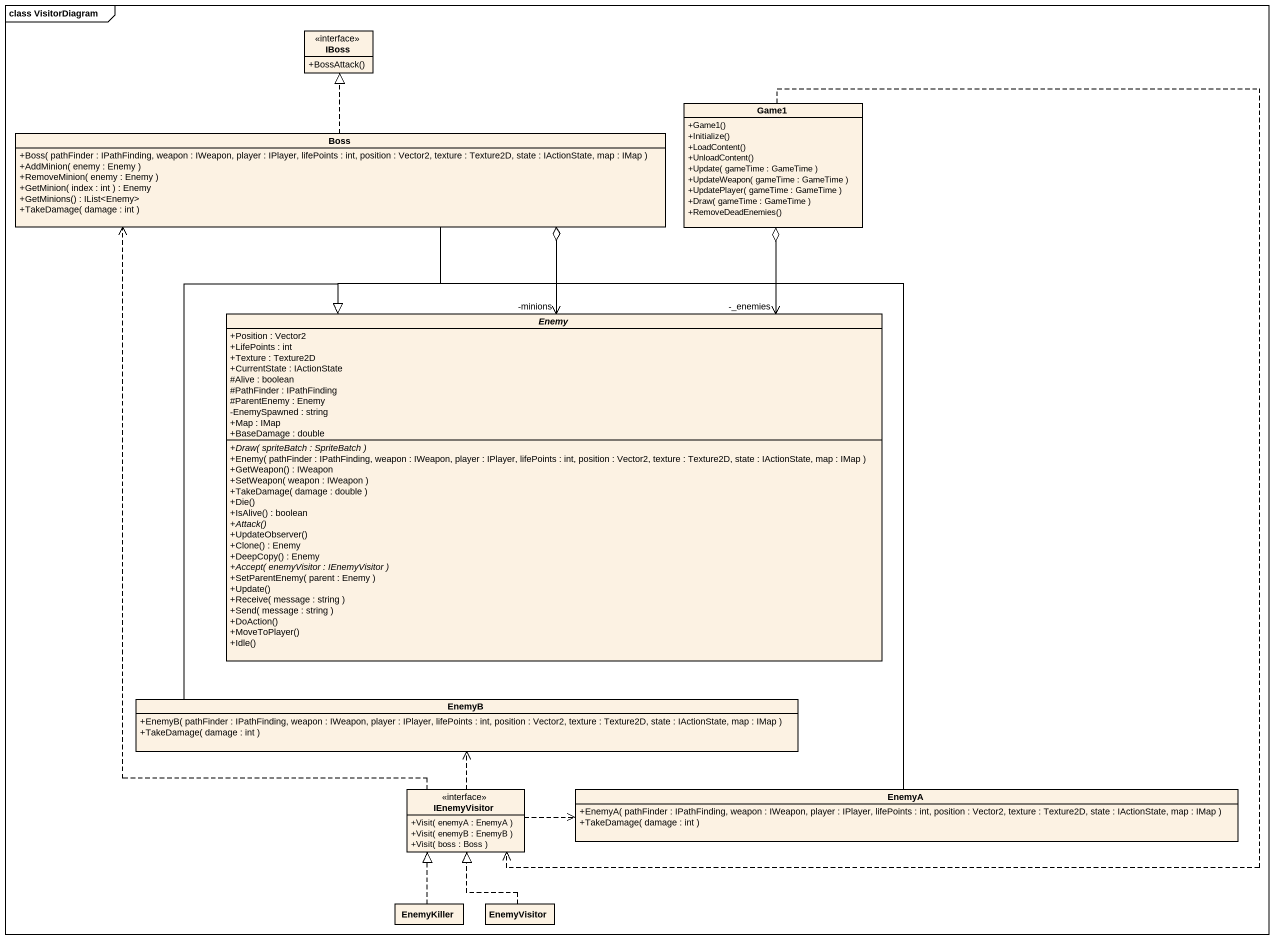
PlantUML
@startuml
mainframe class VisitorDiagram
hide circle
hide empty members
skinparam classAttributeIconSize 0
interface IBoss {
  +BossAttack()
}
class Game1 {
  +Game1()
  +Initialize()
  +LoadContent()
  +UnloadContent()
  +Update( gameTime : GameTime )
  +UpdateWeapon( gameTime : GameTime )
  +UpdatePlayer( gameTime : GameTime )
  +Draw( gameTime : GameTime )
  +RemoveDeadEnemies()
}
class Boss {
  +Boss( pathFinder : IPathFinding, weapon : IWeapon, player : IPlayer, lifePoints : int, position : Vector2, texture : Texture2D, state : IActionState, map : IMap )
  +AddMinion( enemy : Enemy )
  +RemoveMinion( enemy : Enemy )
  +GetMinion( index : int ) : Enemy
  +GetMinions() : IList<Enemy>
  +TakeDamage( damage : int )
}
abstract class Enemy {
  +Position : Vector2
  +LifePoints : int
  +Texture : Texture2D
  +CurrentState : IActionState
  #Alive : boolean
  #PathFinder : IPathFinding
  #ParentEnemy : Enemy
  -EnemySpawned : string
  +Map : IMap
  +BaseDamage : double
  {abstract} +Draw( spriteBatch : SpriteBatch )
  +Enemy( pathFinder : IPathFinding, weapon : IWeapon, player : IPlayer, lifePoints : int, position : Vector2, texture : Texture2D, state : IActionState, map : IMap )
  +GetWeapon() : IWeapon
  +SetWeapon( weapon : IWeapon )
  +TakeDamage( damage : double )
  +Die()
  +IsAlive() : boolean
  {abstract} +Attack()
  +UpdateObserver()
  +Clone() : Enemy
  +DeepCopy() : Enemy
  {abstract} +Accept( enemyVisitor : IEnemyVisitor )
  +SetParentEnemy( parent : Enemy )
  +Update()
  +Receive( message : string )
  +Send( message : string )
  +DoAction()
  +MoveToPlayer()
  +Idle()
}
class EnemyB {
  +EnemyB( pathFinder : IPathFinding, weapon : IWeapon, player : IPlayer, lifePoints : int, position : Vector2, texture : Texture2D, state : IActionState, map : IMap )
  +TakeDamage( damage : int )
}
interface IEnemyVisitor {
  +Visit( enemyA : EnemyA )
  +Visit( enemyB : EnemyB )
  +Visit( boss : Boss )
}
class EnemyA {
  +EnemyA( pathFinder : IPathFinding, weapon : IWeapon, player : IPlayer, lifePoints : int, position : Vector2, texture : Texture2D, state : IActionState, map : IMap )
  +TakeDamage( damage : int )
}
class EnemyKiller
class EnemyVisitor
Game1 o--> "-_enemies" Enemy
Game1 ..> IEnemyVisitor
Boss .up.|> IBoss
Boss o--> "-minions" Enemy
Boss --|> Enemy
EnemyB -up-|> Enemy
IEnemyVisitor .up.> Boss
IEnemyVisitor .up.> EnemyB
IEnemyVisitor .right.> EnemyA
EnemyA -up-|> Enemy
EnemyKiller .up.|> IEnemyVisitor
EnemyVisitor .up.|> IEnemyVisitor
@enduml
